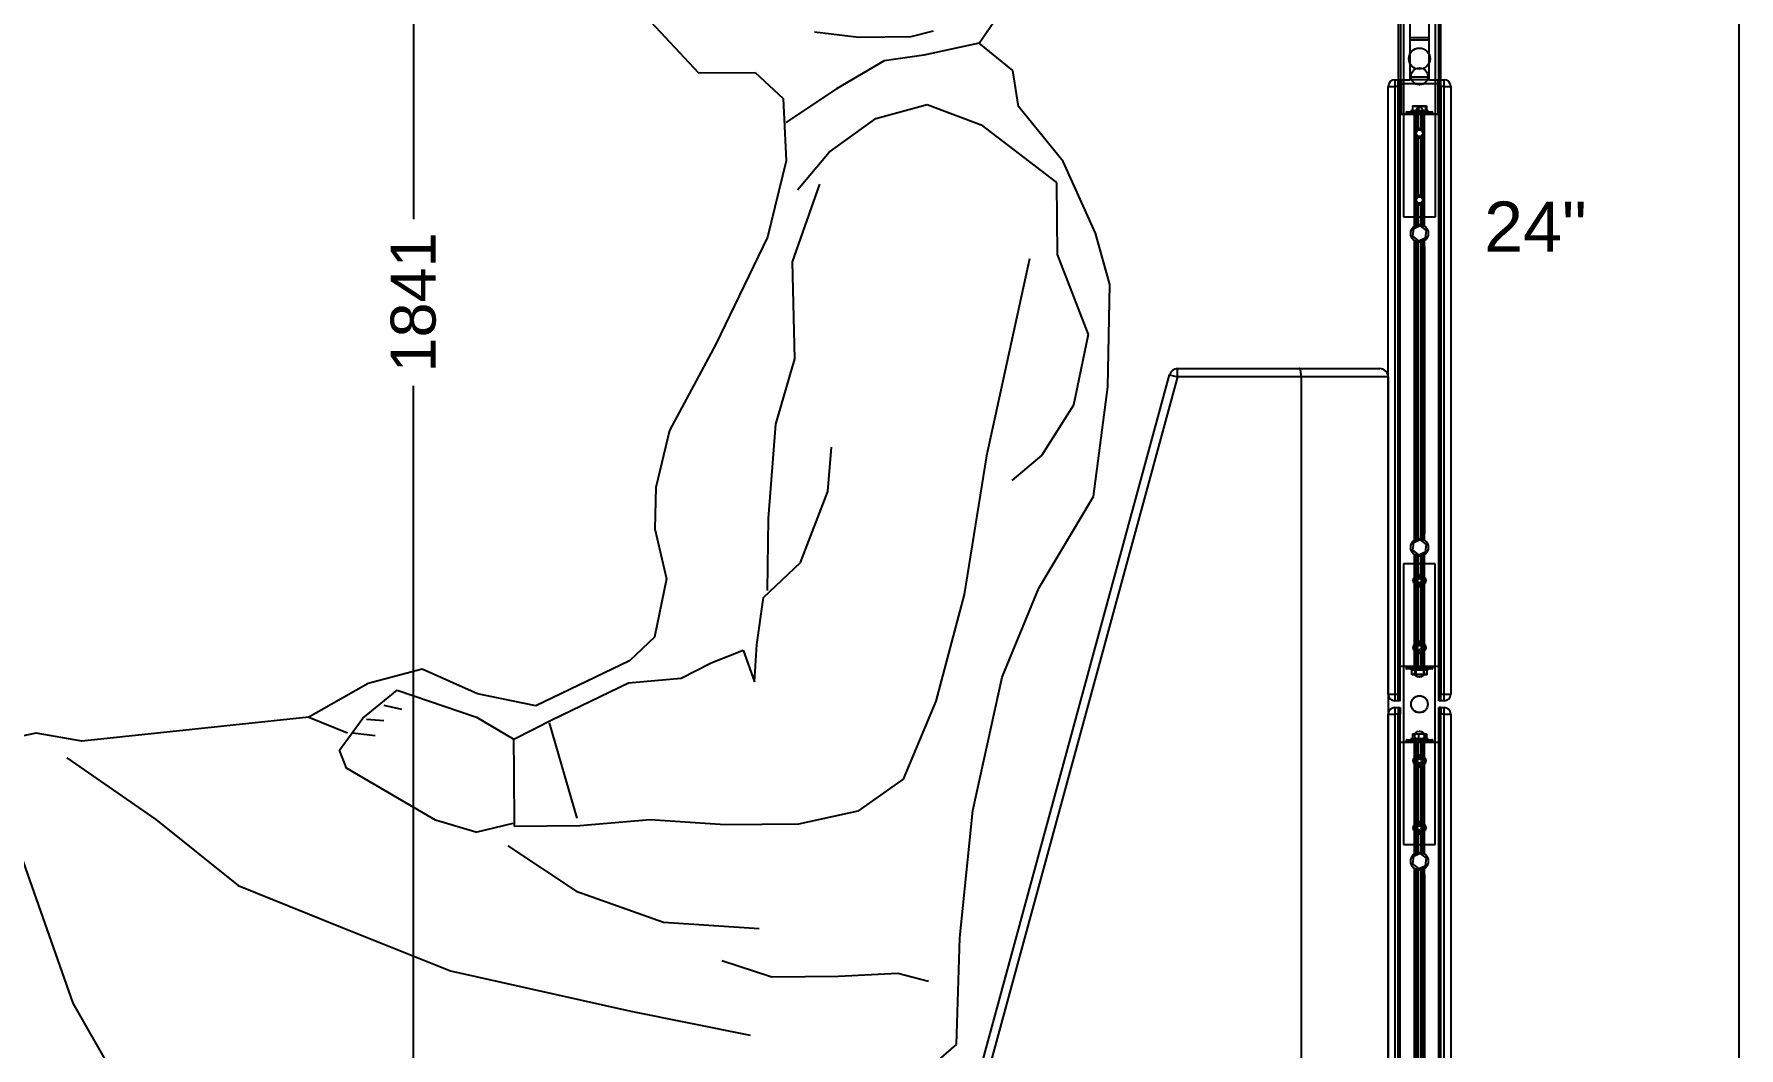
# Model space of a CAD drawing. Header units: inches. Extents: x 9936 to 27102, y -2774 to 11910.
# Drawn here: x 13377 to 14399, y 5992 to 6599 of the extents above; entities that cross this region are included whole.
import ezdxf

# ---------------------------------------------------------------- set-up
doc = ezdxf.new("R2010")
doc.units = ezdxf.units.IN
doc.header["$MEASUREMENT"] = 0
for name, color, linetype in [('Conector lateral', 150, 'Continuous'), ('COTA', 7, 'Continuous'), ('planta', 8, 'Continuous'), ('Puente', 244, 'Continuous'), ('RECTO', 20, 'Continuous'), ('SILLON', 84, 'Continuous'), ('TEXTO', 7, 'Continuous')]:
    doc.layers.add(name, color=color, linetype=linetype)
doc.styles.get("Standard").update_dxf_attribs({"font": 'arial.ttf'})
doc.dimstyles.get("Standard").update_dxf_attribs({"dimscale": 150, "dimtxt": 0.18, "dimasz": 0.18, "dimexe": 0.18, "dimexo": 0.0625, "dimgap": 0.09, "dimtad": 0, "dimdec": 0, "dimzin": 0, "dimdsep": 46, "dimtxsty": 'Standard', "dimcen": 0.09, "dimclrd": 1, "dimclre": 1, "dimclrt": 1, "dimadec": 0, "dimazin": 0, "dimtfac": 1, "dimtdec": 0, "dimtofl": 0, "dimtmove": 0, "dimatfit": 3, "dimfxl": 1, "dimtolj": 1, "dimtzin": 0, "dimarcsym": 0})

# ---------------------------------------------------------------- blocks, each defined once
blk = doc.blocks.new('A$C2C726D91')
at = {"layer": 'RECTO', "linetype": 'Continuous'}
for p, q in [((0, 668), (4, 668)), ((0, 4), (0, 668)), ((4, 672), (4, 668)), ((4, 672), (6, 672)), ((6, 668), (4, 668)), ((4, 668), (4, 4)), ((6, 672), (6, 670.8)), ((6, 672), (7.1, 672)), ((6, 672), (6, 668)), ((7.1, 670.8), (6, 670.8)), ((6, 670.8), (6, 668)), ((6, 668), (7.1, 668)), ((6, 4), (6, 668)), ((7.1, 672), (7.1, 670.8)), ((7.1, 670.8), (7.1, 668)), ((7.1, 4), (7.1, 668)), ((31.4, 672), (30.3, 672)), ((30.3, 670.8), (30.3, 672)), ((31.4, 670.8), (30.3, 670.8)), ((30.3, 668), (30.3, 670.8)), ((31.4, 668), (30.3, 668)), ((30.3, 4), (30.3, 668)), ((31.4, 672), (31.4, 670.8)), ((31.4, 668), (31.4, 672)), ((31.4, 672), (33.4, 672)), ((31.4, 670.8), (31.4, 668)), ((31.4, 4), (31.4, 668)), ((33.4, 668), (31.4, 668)), ((33.4, 668), (33.4, 672)), ((33.4, 4), (33.4, 668)), ((33.4, 668), (37.4, 668)), ((37.4, 668), (37.4, 4)), ((14.5, 656.3), (14.5, 653.3)), ((14.5, 656.3), (18.1, 656.3)), ((18.1, 656.3), (18.1, 653.3)), ((18.1, 656.3), (22.3, 656.3)), ((22.3, 656.3), (22.3, 653.3)), ((22.3, 656.3), (22.9, 656.3)), ((22.9, 656.3), (22.9, 653.3)), ((7.1, 651.2), (15.6, 651.2)), ((10.7, 652.2), (10.7, 651.2)), ((15.6, 652.2), (10.7, 652.2)), ((11.2, 652.7), (13.5, 652.7)), ((13.5, 653.3), (13.5, 652.3)), ((20.7, 653.3), (13.5, 653.3)), ((15.6, 652.3), (13.5, 652.3)), ((15.6, 652.3), (16.9, 652.3)), ((15.6, 652.3), (15.6, 584.2)), ((16.9, 642.1), (16.9, 652.3)), ((20.5, 652.3), (16.9, 652.3)), ((17.9, 651.2), (19.5, 651.2)), ((17.9, 642.6), (17.9, 651.2)), ((19.5, 642.6), (19.5, 651.2)), ((20.5, 652.3), (21.8, 652.3)), ((20.5, 652.3), (20.5, 642.1)), ((24, 653.3), (20.7, 653.3)), ((21.8, 584.2), (21.8, 652.3)), ((24, 652.3), (21.8, 652.3)), ((25.4, 652.2), (21.8, 652.2)), ((21.8, 651.2), (30.3, 651.2)), ((24, 652.3), (24, 653.3)), ((24, 652.7), (25, 652.7)), ((25, 652.7), (26.2, 652.7)), ((26.7, 652.2), (25.4, 652.2)), ((26.7, 651.2), (26.7, 652.2)), ((16.9, 602.1), (16.9, 637.9)), ((17.9, 602.6), (17.9, 637.4)), ((19.5, 602.6), (19.5, 637.4)), ((20.5, 637.9), (20.5, 602.1)), ((16.9, 584.9), (16.9, 597.9)), ((17.9, 585.2), (17.9, 597.4)), ((19.5, 585.2), (19.5, 597.4)), ((20.5, 597.9), (20.5, 584.9)), ((15.1, 582.8), (14.5, 578.3)), ((19.3, 584.5), (15.1, 582.8)), ((22.9, 581.7), (19.3, 584.5)), ((14.5, 578.3), (18.1, 575.5)), ((15.6, 575.8), (15.6, 572)), ((15.6, 572), (15.6, 100)), ((16.4, 572), (15.6, 572)), ((16.4, 100), (16.4, 572)), ((17.5, 572), (16.4, 572)), ((16.9, 572), (16.9, 575.1)), ((17.5, 100), (17.5, 572)), ((17.9, 184.6), (17.9, 574.8)), ((18.1, 575.5), (22.3, 577.2)), ((19.5, 184.6), (19.5, 574.8)), ((20, 572), (20, 100)), ((21, 572), (20, 572)), ((20.5, 575.1), (20.5, 572)), ((21, 100), (21, 572)), ((21.9, 572), (21, 572)), ((21.8, 572), (21.8, 575.8)), ((21.9, 100), (21.9, 572)), ((22.3, 577.2), (22.9, 581.7)), ((19.5, 184.6), (20, 184.5)), ((17.9, 179.4), (17.5, 179.5)), ((17.9, 97.2), (17.9, 179.4)), ((19.5, 97.2), (19.5, 179.4)), ((15.1, 94.8), (14.5, 90.3)), ((19.3, 96.5), (15.1, 94.8)), ((15.6, 100), (15.6, 96.2)), ((15.6, 100), (16.4, 100)), ((16.4, 100), (17.5, 100)), ((16.9, 96.9), (16.9, 100)), ((22.9, 93.7), (19.3, 96.5)), ((20, 100), (21, 100)), ((20.5, 100), (20.5, 96.9)), ((21, 100), (21.9, 100)), ((21.8, 96.2), (21.8, 100)), ((22.3, 89.2), (22.9, 93.7)), ((14.5, 90.3), (18.1, 87.5)), ((15.6, 87.8), (15.6, 19.7)), ((16.9, 74.1), (16.9, 87.1)), ((17.9, 74.6), (17.9, 86.8)), ((18.1, 87.5), (22.3, 89.2)), ((19.5, 74.6), (19.5, 86.8)), ((20.5, 87.1), (20.5, 74.1)), ((21.8, 19.7), (21.8, 87.8)), ((16.9, 19.7), (16.9, 69.9)), ((17.9, 20.8), (17.9, 69.4)), ((19.5, 20.8), (19.5, 69.4)), ((20.5, 69.9), (20.5, 19.7)), ((15.6, 20.8), (7.1, 20.8)), ((10.7, 20.8), (10.7, 19.8)), ((19.5, 20.8), (17.9, 20.8)), ((30.3, 20.8), (21.8, 20.8)), ((26.7, 19.8), (26.7, 20.8)), ((10.7, 19.8), (15.6, 19.8)), ((13.5, 19.3), (11.2, 19.3)), ((13.5, 19.7), (13.5, 18.7)), ((13.5, 19.7), (15.6, 19.7)), ((13.5, 18.7), (24, 18.7)), ((14.1, 15.7), (14.1, 18.7)), ((16.7, 15.7), (14.1, 15.7)), ((16.9, 19.7), (15.6, 19.7)), ((16.7, 15.7), (16.7, 18.7)), ((21.3, 15.7), (16.7, 15.7)), ((16.9, 19.7), (20.5, 19.7)), ((21.8, 19.7), (20.5, 19.7)), ((21.3, 15.7), (21.3, 18.7)), ((23.3, 15.7), (21.3, 15.7)), ((21.8, 19.8), (26.7, 19.8)), ((21.8, 19.7), (24, 19.7)), ((23.3, 15.7), (23.3, 18.7)), ((24, 18.7), (24, 19.7)), ((26.2, 19.3), (24, 19.3)), ((0, 4), (4, 4)), ((4, 4), (6, 4)), ((4, 4), (4, 0)), ((6, 0), (4, 0)), ((6, 4), (6, 1.2)), ((7.1, 4), (6, 4)), ((6, 4), (6, 0)), ((6, 1.2), (7.1, 1.2)), ((6, 1.2), (6, 0)), ((7.1, 0), (6, 0)), ((7.1, 4), (7.1, 1.2)), ((7.1, 1.2), (7.1, 0)), ((31.4, 4), (30.3, 4)), ((30.3, 1.2), (30.3, 4)), ((30.3, 1.2), (31.4, 1.2)), ((30.3, 0), (30.3, 1.2)), ((31.4, 0), (30.3, 0)), ((31.4, 4), (31.4, 1.2)), ((31.4, 4), (33.4, 4)), ((31.4, 0), (31.4, 4)), ((31.4, 1.2), (31.4, 0)), ((33.4, 0), (31.4, 0)), ((33.4, 4), (37.4, 4)), ((33.4, 0), (33.4, 4))]:
    blk.add_line(p, q, dxfattribs=at)
for centre, radius in [((18.7, 640), 1.98), ((18.7, 600), 1.98), ((18.7, 580), 5.25), ((18.7, 92), 5.25), ((18.7, 72), 1.98)]:
    blk.add_circle(centre, radius, dxfattribs=at)
for centre, radius, start, end in [((4, 668), 4, 90, 180), ((33.4, 668), 4, 0, 90), ((11.2, 652.2), 0.5, 90, 180), ((18.7, 652.9), 1.9, 198.4085, 243.4746), ((18.7, 652.9), 1.9, 296.5254, 341.5915), ((26.2, 652.2), 0.5, 0, 90), ((18.7, 640), 2.78, 130.4601, 229.5399), ((18.7, 640), 2.78, 72.2158, 107.7842), ((18.7, 640), 2.78, 252.2158, 287.7842), ((18.7, 640), 2.78, 310.4601, 49.5399), ((18.7, 600), 2.78, 72.2158, 107.7842), ((18.7, 600), 2.78, 130.4601, 229.5399), ((18.7, 600), 2.78, 252.2158, 287.7842), ((18.7, 600), 2.78, 310.4601, 49.5399), ((18.7, 182), 2.78, 72.2158, 107.7842), ((18.7, 182), 2.78, 252.2158, 287.7842), ((18.7, 72), 2.78, 130.4601, 229.5399), ((18.7, 72), 2.78, 72.2158, 107.7842), ((18.7, 72), 2.78, 310.4601, 49.5399), ((18.7, 72), 2.78, 252.2158, 287.7842), ((18.7, 19.1), 1.9, 116.5254, 161.5915), ((18.7, 19.1), 1.9, 18.4085, 63.4746), ((11.2, 19.8), 0.5, 180, 270), ((26.2, 19.8), 0.5, 270, 0), ((4, 4), 4, 180, 270), ((33.4, 4), 4, 270, 0)]:
    blk.add_arc(centre, radius, start, end, dxfattribs=at)
for points, knots in [([(16.9, 642.1), (17, 642.2), (17.2, 642.3), (17.5, 642.5), (17.8, 642.6), (17.9, 642.6)], [0, 0, 0, 0, 0.439174, 0.876749, 1, 1, 1, 1]), ([(17.9, 637.4), (17.7, 637.4), (17.3, 637.6), (17, 637.8), (16.9, 637.9), (16.9, 637.9)], [0, 0, 0, 0, 0.444484, 0.887819, 1, 1, 1, 1]), ([(19.5, 642.6), (19.7, 642.6), (20.1, 642.4), (20.4, 642.2), (20.5, 642.1), (20.5, 642.1)], [0, 0, 0, 0, 0.444477, 0.887819, 1, 1, 1, 1]), ([(20.5, 637.9), (20.4, 637.8), (20.2, 637.7), (19.9, 637.5), (19.6, 637.4), (19.5, 637.4)], [0, 0, 0, 0, 0.439174, 0.876749, 1, 1, 1, 1]), ([(16.9, 602.1), (17, 602.2), (17.2, 602.3), (17.5, 602.5), (17.8, 602.6), (17.9, 602.6)], [0, 0, 0, 0, 0.439174, 0.876749, 1, 1, 1, 1]), ([(19.5, 602.6), (19.7, 602.6), (20.1, 602.4), (20.4, 602.2), (20.5, 602.1), (20.5, 602.1)], [0, 0, 0, 0, 0.444477, 0.887819, 1, 1, 1, 1]), ([(17.9, 597.4), (17.7, 597.4), (17.3, 597.6), (17, 597.8), (16.9, 597.9), (16.9, 597.9)], [0, 0, 0, 0, 0.444477, 0.887819, 1, 1, 1, 1]), ([(20.5, 597.9), (20.4, 597.8), (20.2, 597.7), (19.9, 597.5), (19.6, 597.4), (19.5, 597.4)], [0, 0, 0, 0, 0.439174, 0.876749, 1, 1, 1, 1]), ([(17.5, 184.5), (17.5, 184.5), (17.6, 184.6), (17.8, 184.6), (17.9, 184.6)], [0, 0, 0, 0, 0.638363, 1, 1, 1, 1]), ([(20, 179.5), (19.9, 179.5), (19.8, 179.4), (19.6, 179.4), (19.5, 179.4)], [0, 0, 0, 0, 0.638363, 1, 1, 1, 1]), ([(16.9, 74.1), (17, 74.2), (17.2, 74.3), (17.5, 74.5), (17.8, 74.6), (17.9, 74.6)], [0, 0, 0, 0, 0.439174, 0.876749, 1, 1, 1, 1]), ([(19.5, 74.6), (19.7, 74.6), (20.1, 74.4), (20.4, 74.2), (20.5, 74.1), (20.5, 74.1)], [0, 0, 0, 0, 0.444477, 0.887819, 1, 1, 1, 1]), ([(17.9, 69.4), (17.7, 69.4), (17.3, 69.6), (17, 69.8), (16.9, 69.9), (16.9, 69.9)], [0, 0, 0, 0, 0.444477, 0.887819, 1, 1, 1, 1]), ([(20.5, 69.9), (20.4, 69.8), (20.2, 69.7), (19.9, 69.5), (19.6, 69.4), (19.5, 69.4)], [0, 0, 0, 0, 0.439174, 0.876749, 1, 1, 1, 1])]:
    blk.add_open_spline(points, degree=3, knots=knots, dxfattribs=at)
blk = doc.blocks.new('A$C3EBA59D7')
at = {"layer": 'RECTO', "linetype": 'Continuous'}
for p, q in [((0, 368), (4, 368)), ((0, 4), (0, 368)), ((4, 372), (4, 368)), ((4, 372), (6, 372)), ((6, 368), (4, 368)), ((4, 368), (4, 4)), ((6, 0), (6, 372)), ((7.1, 372), (6, 372)), ((6, 4), (6, 368)), ((7.1, 0), (7.1, 372)), ((31.4, 372), (30.3, 372)), ((30.3, 0), (30.3, 372)), ((31.4, 372), (33.4, 372)), ((31.4, 0), (31.4, 372)), ((31.4, 368), (31.4, 4)), ((33.4, 368), (31.4, 368)), ((33.4, 368), (33.4, 372)), ((33.4, 4), (33.4, 368)), ((33.4, 368), (37.4, 368)), ((37.4, 368), (37.4, 4)), ((15.6, 351.2), (7.1, 351.2)), ((10.7, 352.2), (10.7, 351.2)), ((15.6, 352.2), (10.7, 352.2)), ((11.2, 352.7), (13.5, 352.7)), ((13.5, 353.3), (13.5, 352.3)), ((20.7, 353.3), (13.5, 353.3)), ((15.6, 352.3), (13.5, 352.3)), ((14.5, 356.3), (14.5, 353.3)), ((14.5, 356.3), (18.1, 356.3)), ((15.6, 352.3), (15.6, 284.2)), ((16.9, 352.3), (15.6, 352.3)), ((20.5, 352.3), (16.9, 352.3)), ((16.9, 342.1), (16.9, 352.3)), ((17.9, 342.6), (17.9, 351.2)), ((19.5, 351.2), (17.9, 351.2)), ((18.1, 356.3), (18.1, 353.3)), ((18.1, 356.3), (22.3, 356.3)), ((19.5, 342.6), (19.5, 351.2)), ((20.5, 352.3), (20.5, 342.1)), ((21.8, 352.3), (20.5, 352.3)), ((24, 353.3), (20.7, 353.3)), ((24, 352.3), (21.8, 352.3)), ((21.8, 284.2), (21.8, 352.3)), ((25.4, 352.2), (21.8, 352.2)), ((30.3, 351.2), (21.8, 351.2)), ((22.3, 356.3), (22.3, 353.3)), ((22.3, 356.3), (22.9, 356.3)), ((22.9, 356.3), (22.9, 353.3)), ((24, 352.3), (24, 353.3)), ((24, 352.7), (25, 352.7)), ((25, 352.7), (26.2, 352.7)), ((26.7, 352.2), (25.4, 352.2)), ((26.7, 351.2), (26.7, 352.2)), ((16.9, 302.1), (16.9, 337.9)), ((17.9, 302.6), (17.9, 337.4)), ((19.5, 302.6), (19.5, 337.4)), ((20.5, 337.9), (20.5, 302.1)), ((16.9, 284.9), (16.9, 297.9)), ((17.9, 285.2), (17.9, 297.4)), ((19.5, 285.2), (19.5, 297.4)), ((20.5, 297.9), (20.5, 284.9)), ((15.1, 282.8), (14.5, 278.3)), ((14.5, 278.3), (18.1, 275.5)), ((19.3, 284.5), (15.1, 282.8)), ((15.6, 275.8), (15.6, 272)), ((18.1, 275.5), (22.3, 277.2)), ((22.9, 281.7), (19.3, 284.5)), ((21.8, 272), (21.8, 275.8)), ((22.3, 277.2), (22.9, 281.7)), ((15.6, 272), (15.6, 100)), ((16.4, 272), (15.6, 272)), ((16.4, 100), (16.4, 272)), ((17.5, 272), (16.4, 272)), ((16.9, 272), (16.9, 275.1)), ((17.5, 100), (17.5, 272)), ((17.9, 97.2), (17.9, 274.8)), ((19.5, 97.2), (19.5, 274.8)), ((20, 272), (20, 100)), ((21, 272), (20, 272)), ((20.5, 275.1), (20.5, 272)), ((21, 100), (21, 272)), ((21.9, 272), (21, 272)), ((21.9, 100), (21.9, 272)), ((15.1, 94.8), (14.5, 90.3)), ((19.3, 96.5), (15.1, 94.8)), ((15.6, 100), (15.6, 96.2)), ((15.6, 100), (16.4, 100)), ((16.4, 100), (17.5, 100)), ((16.9, 96.9), (16.9, 100)), ((22.9, 93.7), (19.3, 96.5)), ((20, 100), (21, 100)), ((20.5, 100), (20.5, 96.9)), ((21, 100), (21.9, 100)), ((21.8, 96.2), (21.8, 100)), ((22.3, 89.2), (22.9, 93.7)), ((14.5, 90.3), (18.1, 87.5)), ((15.6, 87.8), (15.6, 19.7)), ((16.9, 74.1), (16.9, 87.1)), ((17.9, 74.6), (17.9, 86.8)), ((18.1, 87.5), (22.3, 89.2)), ((19.5, 74.6), (19.5, 86.8)), ((20.5, 87.1), (20.5, 74.1)), ((21.8, 19.7), (21.8, 87.8)), ((16.9, 34.1), (16.9, 69.9)), ((17.9, 34.6), (17.9, 69.4)), ((19.5, 34.6), (19.5, 69.4)), ((20.5, 69.9), (20.5, 34.1)), ((7.1, 20.8), (15.6, 20.8)), ((10.7, 20.8), (10.7, 19.8)), ((16.9, 19.7), (16.9, 29.9)), ((17.9, 20.8), (17.9, 29.4)), ((17.9, 20.8), (19.5, 20.8)), ((19.5, 20.8), (19.5, 29.4)), ((20.5, 29.9), (20.5, 19.7)), ((21.8, 20.8), (30.3, 20.8)), ((26.7, 19.8), (26.7, 20.8)), ((10.7, 19.8), (15.6, 19.8)), ((13.5, 19.3), (11.2, 19.3)), ((13.5, 19.7), (13.5, 18.7)), ((13.5, 19.7), (15.6, 19.7)), ((13.5, 18.7), (24, 18.7)), ((14.1, 15.7), (14.1, 18.7)), ((16.7, 15.7), (14.1, 15.7)), ((15.6, 19.7), (16.9, 19.7)), ((16.7, 15.7), (16.7, 18.7)), ((21.3, 15.7), (16.7, 15.7)), ((16.9, 19.7), (20.5, 19.7)), ((20.5, 19.7), (21.8, 19.7)), ((21.3, 15.7), (21.3, 18.7)), ((23.3, 15.7), (21.3, 15.7)), ((21.8, 19.8), (26.7, 19.8)), ((21.8, 19.7), (24, 19.7)), ((23.3, 15.7), (23.3, 18.7)), ((24, 18.7), (24, 19.7)), ((26.2, 19.3), (24, 19.3)), ((0, 4), (4, 4)), ((4, 4), (6, 4)), ((4, 4), (4, 0)), ((31.4, 4), (33.4, 4)), ((33.4, 0), (33.4, 4)), ((33.4, 4), (37.4, 4)), ((6, 0), (4, 0)), ((7.1, 0), (6, 0)), ((31.4, 0), (30.3, 0)), ((33.4, 0), (31.4, 0))]:
    blk.add_line(p, q, dxfattribs=at)
for centre, radius in [((18.7, 340), 1.98), ((18.7, 300), 1.98), ((18.7, 280), 5.25), ((18.7, 92), 5.25), ((18.7, 72), 1.98), ((18.7, 32), 1.98)]:
    blk.add_circle(centre, radius, dxfattribs=at)
for centre, radius, start, end in [((4, 368), 4, 90, 180), ((33.4, 368), 4, 0, 90), ((11.2, 352.2), 0.5, 90, 180), ((18.7, 352.9), 1.9, 198.4085, 243.4746), ((18.7, 352.9), 1.9, 296.5254, 341.5915), ((26.2, 352.2), 0.5, 0, 90), ((18.7, 340), 2.78, 130.4601, 229.5399), ((18.7, 340), 2.78, 72.2158, 107.7842), ((18.7, 340), 2.78, 252.2158, 287.7842), ((18.7, 340), 2.78, 310.4601, 49.5399), ((18.7, 300), 2.78, 130.4601, 229.5399), ((18.7, 300), 2.78, 72.2158, 107.7842), ((18.7, 300), 2.78, 252.2158, 287.7842), ((18.7, 300), 2.78, 310.4601, 49.5399), ((18.7, 72), 2.78, 130.4601, 229.5399), ((18.7, 72), 2.78, 72.2158, 107.7842), ((18.7, 72), 2.78, 310.4601, 49.5399), ((18.7, 72), 2.78, 252.2158, 287.7842), ((18.7, 32), 2.78, 130.4601, 229.5399), ((18.7, 32), 2.78, 72.2158, 107.7842), ((18.7, 32), 2.78, 310.4601, 49.5399), ((18.7, 19.1), 1.9, 116.5254, 161.5915), ((18.7, 32), 2.78, 252.2158, 287.7842), ((18.7, 19.1), 1.9, 18.4085, 63.4746), ((11.2, 19.8), 0.5, 180, 270), ((26.2, 19.8), 0.5, 270, 0), ((4, 4), 4, 180, 270), ((33.4, 4), 4, 270, 0)]:
    blk.add_arc(centre, radius, start, end, dxfattribs=at)
for points, knots in [([(16.9, 342.1), (17, 342.2), (17.2, 342.3), (17.5, 342.5), (17.8, 342.6), (17.9, 342.6)], [0, 0, 0, 0, 0.439174, 0.876749, 1, 1, 1, 1]), ([(17.9, 337.4), (17.7, 337.4), (17.3, 337.6), (17, 337.8), (16.9, 337.9), (16.9, 337.9)], [0, 0, 0, 0, 0.444481, 0.887819, 1, 1, 1, 1]), ([(19.5, 342.6), (19.7, 342.6), (20.1, 342.4), (20.4, 342.2), (20.5, 342.1), (20.5, 342.1)], [0, 0, 0, 0, 0.444481, 0.887819, 1, 1, 1, 1]), ([(20.5, 337.9), (20.4, 337.8), (20.2, 337.7), (19.9, 337.5), (19.6, 337.4), (19.5, 337.4)], [0, 0, 0, 0, 0.439174, 0.876749, 1, 1, 1, 1]), ([(16.9, 302.1), (17, 302.2), (17.2, 302.3), (17.5, 302.5), (17.8, 302.6), (17.9, 302.6)], [0, 0, 0, 0, 0.439175, 0.876751, 1, 1, 1, 1]), ([(17.9, 297.4), (17.7, 297.4), (17.3, 297.6), (17, 297.8), (16.9, 297.9), (16.9, 297.9)], [0, 0, 0, 0, 0.444478, 0.887817, 1, 1, 1, 1]), ([(19.5, 302.6), (19.7, 302.6), (20.1, 302.4), (20.4, 302.2), (20.5, 302.1), (20.5, 302.1)], [0, 0, 0, 0, 0.444478, 0.887817, 1, 1, 1, 1]), ([(20.5, 297.9), (20.4, 297.8), (20.2, 297.7), (19.9, 297.5), (19.6, 297.4), (19.5, 297.4)], [0, 0, 0, 0, 0.439175, 0.876751, 1, 1, 1, 1]), ([(16.9, 74.1), (17, 74.2), (17.2, 74.3), (17.5, 74.5), (17.8, 74.6), (17.9, 74.6)], [0, 0, 0, 0, 0.439175, 0.876751, 1, 1, 1, 1]), ([(19.5, 74.6), (19.7, 74.6), (20.1, 74.4), (20.4, 74.2), (20.5, 74.1), (20.5, 74.1)], [0, 0, 0, 0, 0.444478, 0.887817, 1, 1, 1, 1]), ([(17.9, 69.4), (17.7, 69.4), (17.3, 69.6), (17, 69.8), (16.9, 69.9), (16.9, 69.9)], [0, 0, 0, 0, 0.444478, 0.887817, 1, 1, 1, 1]), ([(20.5, 69.9), (20.4, 69.8), (20.2, 69.7), (19.9, 69.5), (19.6, 69.4), (19.5, 69.4)], [0, 0, 0, 0, 0.439175, 0.876751, 1, 1, 1, 1]), ([(16.9, 34.1), (17, 34.2), (17.2, 34.3), (17.5, 34.5), (17.8, 34.6), (17.9, 34.6)], [0, 0, 0, 0, 0.439174, 0.876749, 1, 1, 1, 1]), ([(19.5, 34.6), (19.7, 34.6), (20.1, 34.4), (20.4, 34.2), (20.5, 34.1), (20.5, 34.1)], [0, 0, 0, 0, 0.444481, 0.887819, 1, 1, 1, 1]), ([(17.9, 29.4), (17.7, 29.4), (17.3, 29.6), (17, 29.8), (16.9, 29.9), (16.9, 29.9)], [0, 0, 0, 0, 0.444481, 0.887819, 1, 1, 1, 1]), ([(20.5, 29.9), (20.4, 29.8), (20.2, 29.7), (19.9, 29.5), (19.6, 29.4), (19.5, 29.4)], [0, 0, 0, 0, 0.439174, 0.876749, 1, 1, 1, 1])]:
    blk.add_open_spline(points, degree=3, knots=knots, dxfattribs=at)
blk = doc.blocks.new('A$C10B60D47')
at = {"layer": 'Conector lateral', "linetype": 'Continuous'}
for p, q in [((19, 168), (0, 168)), ((0, 168), (0, 0)), ((19, 0), (19, 168)), ((7.2, 157.7), (8.7, 158.3)), ((7.2, 157.7), (7.7, 156.6)), ((7.7, 156.6), (9.2, 157.2)), ((8.1, 159.9), (9.2, 160.3)), ((8.1, 159.9), (8.7, 158.3)), ((9.2, 160.3), (9.9, 158.8)), ((9.2, 157.2), (9.8, 155.7)), ((9.8, 155.7), (10.9, 156.1)), ((9.9, 158.8), (11.4, 159.4)), ((10.3, 157.7), (11.8, 158.3)), ((10.3, 157.7), (10.9, 156.1)), ((11.4, 159.4), (11.8, 158.3)), ((7.2, 117.7), (8.7, 118.3)), ((7.2, 117.7), (7.7, 116.6)), ((7.7, 116.6), (9.2, 117.2)), ((8.1, 119.9), (9.2, 120.3)), ((8.1, 119.9), (8.7, 118.3)), ((9.2, 120.3), (9.9, 118.8)), ((9.2, 117.2), (9.8, 115.7)), ((9.8, 115.7), (10.9, 116.1)), ((9.9, 118.8), (11.4, 119.4)), ((10.3, 117.7), (11.8, 118.3)), ((10.3, 117.7), (10.9, 116.1)), ((11.4, 119.4), (11.8, 118.3)), ((8.1, 51.9), (9.2, 52.3)), ((8.1, 51.9), (8.7, 50.3)), ((9.2, 52.3), (9.9, 50.8)), ((9.9, 50.8), (11.4, 51.4)), ((11.4, 51.4), (11.8, 50.3)), ((7.2, 49.7), (8.7, 50.3)), ((7.2, 49.7), (7.7, 48.6)), ((7.7, 48.6), (9.2, 49.2)), ((9.2, 49.2), (9.8, 47.7)), ((9.8, 47.7), (10.9, 48.1)), ((10.3, 49.7), (11.8, 50.3)), ((10.3, 49.7), (10.9, 48.1)), ((7.2, 9.7), (8.7, 10.3)), ((8.1, 11.9), (9.2, 12.3)), ((8.1, 11.9), (8.7, 10.3)), ((9.2, 12.3), (9.9, 10.8)), ((9.9, 10.8), (11.4, 11.4)), ((10.3, 9.7), (11.8, 10.3)), ((11.4, 11.4), (11.8, 10.3)), ((7.2, 9.7), (7.7, 8.6)), ((7.7, 8.6), (9.2, 9.2)), ((9.2, 9.2), (9.8, 7.7)), ((9.8, 7.7), (10.9, 8.1)), ((10.3, 9.7), (10.9, 8.1)), ((0, 0), (19, 0))]:
    blk.add_line(p, q, dxfattribs=at)
for centre, radius in [((9.5, 158), 3.75), ((9.5, 118), 3.75), ((9.5, 103), 2.78), ((9.5, 65), 2.78), ((9.5, 50), 3.75), ((9.5, 10), 3.75)]:
    blk.add_circle(centre, radius, dxfattribs=at)
blk = doc.blocks.new('BIOMBO 42')
at = {"layer": 'RECTO', "color": 252, "true_color": 0x939598}
for centre in [(12756.5, -15386.7), (12756.5, -15762.7)]:
    blk.add_circle(centre, 5, dxfattribs=at)
at = {"layer": 'RECTO'}
for name, p in [('A$C3EBA59D7', (12737.8, -15760.7)), ('A$C10B60D47', (12747, -15846.7)), ('A$C2C726D91', (12737.8, -16436.7))]:
    blk.add_blockref(name, p, dxfattribs=at)
blk = doc.blocks.new('PUENTE 135° H24 F30')
at = {"layer": 'Puente', "linetype": 'Continuous'}
for p, q in [((9240, -9088.1), (9240, -9282.1)), ((9241.3, -9088.1), (9241.3, -9282.1)), ((9247, -9088.1), (9247, -9282.1)), ((9258.4, -9088.1), (9258.4, -9282.1)), ((9264.2, -9088.1), (9264.2, -9282.1)), ((9265.4, -9088.1), (9265.4, -9282.1)), ((9243.2, -9209.1), (9243.2, -9364.1)), ((9262.3, -9364.1), (9262.3, -9209.1)), ((9247, -9256.7), (9258.4, -9256.7)), ((9247, -9258.2), (9258.4, -9258.2)), ((9240, -9282.1), (9241.3, -9282.1)), ((9240, -9654.1), (9240, -9282.1)), ((9241.1, -9282.1), (9240, -9282.1)), ((9241.1, -9654.1), (9241.1, -9282.1)), ((9241.3, -9282.1), (9247, -9282.1)), ((9241.7, -9282.1), (9241.7, -9284.6)), ((9258.4, -9280.5), (9247, -9280.5)), ((9258.4, -9282.1), (9247, -9282.1)), ((9258.4, -9282.1), (9264.2, -9282.1)), ((9263.7, -9282.1), (9263.7, -9284.6)), ((9264.2, -9282.1), (9265.4, -9282.1)), ((9265.4, -9282.1), (9264.3, -9282.1)), ((9264.3, -9654.1), (9264.3, -9282.1)), ((9265.4, -9654.1), (9265.4, -9282.1)), ((9240, -9650.1), (9240, -9286.1)), ((9263.7, -9284.6), (9241.7, -9284.6)), ((9241.7, -9284.6), (9241.7, -9302.6)), ((9263.7, -9284.6), (9263.7, -9302.6)), ((9265.4, -9286.1), (9265.4, -9650.1)), ((9249.6, -9302.9), (9241.1, -9302.9)), ((9248.8, -9302.6), (9241.7, -9302.6)), ((9244.7, -9301.9), (9244.7, -9302.9)), ((9249.6, -9301.9), (9244.7, -9301.9)), ((9245.2, -9301.4), (9247.5, -9301.4)), ((9247.5, -9300.8), (9247.5, -9301.8)), ((9254.7, -9300.8), (9247.5, -9300.8)), ((9249.6, -9301.8), (9247.5, -9301.8)), ((9248.5, -9297.8), (9248.5, -9300.8)), ((9248.5, -9297.8), (9252.1, -9297.8)), ((9248.8, -9302.6), (9248.8, -9297.6)), ((9248.8, -9297.6), (9256.7, -9297.6)), ((9249.6, -9301.8), (9249.6, -9369.8)), ((9250.9, -9301.8), (9249.6, -9301.8)), ((9254.5, -9301.8), (9250.9, -9301.8)), ((9250.9, -9311.9), (9250.9, -9301.8)), ((9251.9, -9311.4), (9251.9, -9302.9)), ((9253.6, -9302.9), (9251.9, -9302.9)), ((9252.1, -9297.8), (9252.1, -9300.8)), ((9252.1, -9297.8), (9256.4, -9297.8)), ((9253.6, -9311.4), (9253.6, -9302.9)), ((9254.5, -9301.8), (9254.5, -9311.9)), ((9255.8, -9301.8), (9254.5, -9301.8)), ((9258, -9300.8), (9254.7, -9300.8)), ((9258, -9301.8), (9255.8, -9301.8)), ((9255.8, -9369.8), (9255.8, -9301.8)), ((9259.4, -9301.9), (9255.8, -9301.9)), ((9264.3, -9302.9), (9255.8, -9302.9)), ((9256.4, -9297.8), (9256.4, -9300.8)), ((9256.4, -9297.8), (9257, -9297.8)), ((9256.7, -9297.6), (9256.7, -9302.6)), ((9263.7, -9302.6), (9256.7, -9302.6)), ((9257, -9297.8), (9257, -9300.8)), ((9258, -9301.8), (9258, -9300.8)), ((9258, -9301.4), (9259, -9301.4)), ((9259, -9301.4), (9260.2, -9301.4)), ((9260.7, -9301.9), (9259.4, -9301.9)), ((9260.7, -9302.9), (9260.7, -9301.9)), ((9250.9, -9351.9), (9250.9, -9316.2)), ((9251.9, -9351.4), (9251.9, -9316.7)), ((9253.6, -9351.4), (9253.6, -9316.7)), ((9254.5, -9316.2), (9254.5, -9351.9)), ((9243.2, -9364.1), (9262.3, -9364.1)), ((9250.9, -9369.1), (9250.9, -9356.2)), ((9251.9, -9368.9), (9251.9, -9356.7)), ((9253.6, -9368.9), (9253.6, -9356.7)), ((9254.5, -9356.2), (9254.5, -9369.1)), ((9249.1, -9371.3), (9248.5, -9375.8)), ((9253.3, -9369.5), (9249.1, -9371.3)), ((9257, -9372.3), (9253.3, -9369.5)), ((9256.4, -9376.9), (9257, -9372.3)), ((9248.5, -9375.8), (9252.1, -9378.6)), ((9249.6, -9378.3), (9249.6, -9382.1)), ((9249.6, -9382.1), (9249.6, -9554.1)), ((9250.4, -9382.1), (9249.6, -9382.1)), ((9250.4, -9554.1), (9250.4, -9382.1)), ((9251.5, -9382.1), (9250.4, -9382.1)), ((9250.9, -9382.1), (9250.9, -9379)), ((9251.5, -9554.1), (9251.5, -9382.1)), ((9251.9, -9556.9), (9251.9, -9379.2)), ((9252.1, -9378.6), (9256.4, -9376.9)), ((9253.6, -9556.9), (9253.6, -9379.2)), ((9254, -9382.1), (9254, -9554.1)), ((9255.1, -9382.1), (9254, -9382.1)), ((9254.5, -9379), (9254.5, -9382.1)), ((9255.1, -9554.1), (9255.1, -9382.1)), ((9255.9, -9382.1), (9255.1, -9382.1)), ((9255.8, -9382.1), (9255.8, -9378.3)), ((9255.9, -9554.1), (9255.9, -9382.1)), ((9249.1, -9559.3), (9248.5, -9563.8)), ((9253.3, -9557.5), (9249.1, -9559.3)), ((9249.6, -9554.1), (9249.6, -9557.8)), ((9249.6, -9554.1), (9250.4, -9554.1)), ((9250.4, -9554.1), (9251.5, -9554.1)), ((9250.9, -9557.1), (9250.9, -9554.1)), ((9257, -9560.3), (9253.3, -9557.5)), ((9254, -9554.1), (9255.1, -9554.1)), ((9254.5, -9554.1), (9254.5, -9557.1)), ((9255.1, -9554.1), (9255.9, -9554.1)), ((9255.8, -9557.8), (9255.8, -9554.1)), ((9248.5, -9563.8), (9252.1, -9566.6)), ((9249.6, -9566.3), (9249.6, -9634.4)), ((9250.9, -9579.9), (9250.9, -9567)), ((9251.9, -9579.4), (9251.9, -9567.2)), ((9252.1, -9566.6), (9256.4, -9564.9)), ((9253.6, -9579.4), (9253.6, -9567.2)), ((9254.5, -9567), (9254.5, -9579.9)), ((9255.8, -9634.4), (9255.8, -9566.3)), ((9256.4, -9564.9), (9257, -9560.3)), ((9250.9, -9619.9), (9250.9, -9584.2)), ((9251.9, -9619.4), (9251.9, -9584.7)), ((9253.6, -9619.4), (9253.6, -9584.7)), ((9254.5, -9584.2), (9254.5, -9619.9)), ((9250.9, -9634.4), (9250.9, -9624.2)), ((9251.9, -9633.3), (9251.9, -9624.7)), ((9253.6, -9633.3), (9253.6, -9624.7)), ((9254.5, -9624.2), (9254.5, -9634.4)), ((9241.1, -9633.3), (9249.6, -9633.3)), ((9244.7, -9633.3), (9244.7, -9634.3)), ((9244.7, -9634.3), (9249.7, -9634.3)), ((9247.5, -9634.8), (9245.2, -9634.8)), ((9247.5, -9634.4), (9247.5, -9635.4)), ((9247.5, -9634.4), (9249.6, -9634.4)), ((9247.5, -9635.4), (9258, -9635.4)), ((9248.2, -9638.4), (9248.2, -9635.4)), ((9250.8, -9638.4), (9248.2, -9638.4)), ((9249.6, -9634.4), (9250.9, -9634.4)), ((9250.8, -9638.4), (9250.8, -9635.4)), ((9255.3, -9638.4), (9250.8, -9638.4)), ((9250.9, -9634.4), (9254.6, -9634.4)), ((9251.9, -9633.3), (9253.6, -9633.3)), ((9254.5, -9634.4), (9255.8, -9634.4)), ((9255.3, -9638.4), (9255.3, -9635.4)), ((9257.3, -9638.4), (9255.3, -9638.4)), ((9255.8, -9633.3), (9264.3, -9633.3)), ((9255.8, -9634.3), (9260.7, -9634.3)), ((9255.8, -9634.4), (9258, -9634.4)), ((9257.3, -9638.4), (9257.3, -9635.4)), ((9258, -9635.4), (9258, -9634.4)), ((9260.2, -9634.8), (9258, -9634.8)), ((9260.7, -9634.3), (9260.7, -9633.3)), ((9241.1, -9654.1), (9240, -9654.1)), ((9265.4, -9654.1), (9264.3, -9654.1))]:
    blk.add_line(p, q, dxfattribs=at)
for centre, radius in [((9252.7, -9269.4), 6.35), ((9252.7, -9300.4), 1.98), ((9252.7, -9314.1), 2.38), ((9252.7, -9314.1), 1.98), ((9252.7, -9354.1), 2.38), ((9252.7, -9354.1), 1.98), ((9252.7, -9374.1), 5.25), ((9252.7, -9562.1), 5.25), ((9252.7, -9582.1), 1.98), ((9252.7, -9622.1), 1.98)]:
    blk.add_circle(centre, radius, dxfattribs=at)
at = {"layer": 'Puente', "color": 252, "true_color": 0x939598}
blk.add_circle((9252.7, -9656.1), 5, dxfattribs=at)
at = {"layer": 'Puente', "linetype": 'Continuous'}
for centre, radius, start, end in [((9245.2, -9301.9), 0.5, 90, 180), ((9252.7, -9301.2), 1.9, 198.4085, 243.4746), ((9252.7, -9301.2), 1.9, 296.5254, 341.5915), ((9260.2, -9301.9), 0.5, 0, 90), ((9252.7, -9314.1), 2.78, 130.4601, 229.5399), ((9252.7, -9314.1), 2.78, 72.2158, 107.7842), ((9252.7, -9314.1), 2.78, 310.4601, 49.5399), ((9252.7, -9314.1), 2.78, 252.2158, 287.7842), ((9252.7, -9354.1), 2.78, 130.4601, 229.5399), ((9252.7, -9354.1), 2.78, 72.2158, 107.7842), ((9252.7, -9354.1), 2.78, 310.4601, 49.5399), ((9252.7, -9354.1), 2.78, 252.2158, 287.7842), ((9252.7, -9582.1), 2.78, 72.2158, 107.7842), ((9252.7, -9582.1), 2.78, 130.4601, 229.5399), ((9252.7, -9582.1), 2.78, 252.2158, 287.7842), ((9252.7, -9582.1), 2.78, 310.4601, 49.5399), ((9252.7, -9622.1), 2.78, 130.4601, 229.5399), ((9252.7, -9622.1), 2.78, 72.2158, 107.7842), ((9252.7, -9622.1), 2.78, 310.4601, 49.5399), ((9252.7, -9622.1), 2.78, 252.2158, 287.7842), ((9245.2, -9634.3), 0.5, 180, 270), ((9252.7, -9635), 1.9, 116.5254, 161.5915), ((9252.7, -9635), 1.9, 18.4085, 63.4746), ((9260.2, -9634.3), 0.5, 270, 0)]:
    blk.add_arc(centre, radius, start, end, dxfattribs=at)
for points, knots in [([(9250.9, -9311.9), (9251, -9311.9), (9251.2, -9311.7), (9251.6, -9311.5), (9251.8, -9311.4), (9251.9, -9311.4)], [0, 0, 0, 0, 0.439174, 0.876749, 1, 1, 1, 1]), ([(9253.6, -9311.4), (9253.8, -9311.5), (9254.2, -9311.6), (9254.4, -9311.8), (9254.5, -9311.9), (9254.5, -9311.9)], [0, 0, 0, 0, 0.444481, 0.887819, 1, 1, 1, 1]), ([(9251.9, -9316.7), (9251.7, -9316.6), (9251.3, -9316.5), (9251.1, -9316.3), (9251, -9316.2), (9250.9, -9316.2)], [0, 0, 0, 0, 0.444481, 0.887819, 1, 1, 1, 1]), ([(9254.5, -9316.2), (9254.5, -9316.2), (9254.3, -9316.4), (9253.9, -9316.6), (9253.6, -9316.7), (9253.6, -9316.7)], [0, 0, 0, 0, 0.439174, 0.876749, 1, 1, 1, 1]), ([(9250.9, -9351.9), (9251, -9351.9), (9251.2, -9351.7), (9251.6, -9351.5), (9251.8, -9351.4), (9251.9, -9351.4)], [0, 0, 0, 0, 0.439175, 0.876751, 1, 1, 1, 1]), ([(9253.6, -9351.4), (9253.8, -9351.5), (9254.2, -9351.6), (9254.4, -9351.8), (9254.5, -9351.9), (9254.5, -9351.9)], [0, 0, 0, 0, 0.444478, 0.887817, 1, 1, 1, 1]), ([(9251.9, -9356.7), (9251.7, -9356.6), (9251.3, -9356.5), (9251.1, -9356.3), (9251, -9356.2), (9250.9, -9356.2)], [0, 0, 0, 0, 0.444478, 0.887817, 1, 1, 1, 1]), ([(9254.5, -9356.2), (9254.5, -9356.2), (9254.3, -9356.4), (9253.9, -9356.6), (9253.6, -9356.7), (9253.6, -9356.7)], [0, 0, 0, 0, 0.439175, 0.876751, 1, 1, 1, 1]), ([(9250.9, -9579.9), (9251, -9579.9), (9251.2, -9579.7), (9251.6, -9579.5), (9251.8, -9579.4), (9251.9, -9579.4)], [0, 0, 0, 0, 0.439175, 0.876751, 1, 1, 1, 1]), ([(9253.6, -9579.4), (9253.8, -9579.5), (9254.2, -9579.6), (9254.4, -9579.8), (9254.5, -9579.9), (9254.5, -9579.9)], [0, 0, 0, 0, 0.444478, 0.887817, 1, 1, 1, 1]), ([(9251.9, -9584.7), (9251.7, -9584.6), (9251.3, -9584.5), (9251.1, -9584.3), (9251, -9584.2), (9250.9, -9584.2)], [0, 0, 0, 0, 0.444478, 0.887817, 1, 1, 1, 1]), ([(9254.5, -9584.2), (9254.5, -9584.2), (9254.3, -9584.4), (9253.9, -9584.6), (9253.6, -9584.7), (9253.6, -9584.7)], [0, 0, 0, 0, 0.439175, 0.876751, 1, 1, 1, 1]), ([(9250.9, -9619.9), (9251, -9619.9), (9251.2, -9619.7), (9251.6, -9619.5), (9251.8, -9619.4), (9251.9, -9619.4)], [0, 0, 0, 0, 0.439174, 0.876749, 1, 1, 1, 1]), ([(9253.6, -9619.4), (9253.8, -9619.5), (9254.2, -9619.6), (9254.4, -9619.8), (9254.5, -9619.9), (9254.5, -9619.9)], [0, 0, 0, 0, 0.444481, 0.887819, 1, 1, 1, 1]), ([(9251.9, -9624.7), (9251.7, -9624.6), (9251.3, -9624.5), (9251.1, -9624.3), (9251, -9624.2), (9250.9, -9624.2)], [0, 0, 0, 0, 0.444481, 0.887819, 1, 1, 1, 1]), ([(9254.5, -9624.2), (9254.5, -9624.2), (9254.3, -9624.4), (9253.9, -9624.6), (9253.6, -9624.7), (9253.6, -9624.7)], [0, 0, 0, 0, 0.439174, 0.876749, 1, 1, 1, 1])]:
    blk.add_open_spline(points, degree=3, knots=knots, dxfattribs=at)
at = {"layer": 'Puente', "color": 251, "true_color": 0x636466, "insert": (9284, -9355), "char_height": 30, "attachment_point": 1}
blk.add_mtext_dynamic_manual_height_columns('\\pi7.47655;24"', width=73.255, gutter_width=15.9, heights=[30.6], dxfattribs=at)
blk = doc.blocks.new('*D52')
at = {"layer": 'Defpoints', "color": 0, "transparency": 16777216}
for p in [(13673.7, 7359.2), (13604.7, 5518), (14207.4, 5518)]:
    blk.add_point(p, dxfattribs=at)
at = {"layer": 'TEXTO', "color": 1, "lineweight": -2, "transparency": 16777216}
for p, q in [((13664.3, 7359.2), (13577.7, 7359.2)), ((13604.7, 7332.2), (13604.7, 6488.5)), ((13604.7, 5545), (13604.7, 6388.6)), ((14198, 5518), (13577.7, 5518))]:
    blk.add_line(p, q, dxfattribs=at)
at = {"layer": 'TEXTO', "color": 1, "transparency": 16777216}
for points in [[(13600.2, 7332.2), (13609.2, 7332.2), (13604.7, 7359.2)], [(13600.2, 5545), (13609.2, 5545), (13604.7, 5518)]]:
    blk.add_solid(points, dxfattribs=at)
at = {"layer": 'TEXTO', "color": 1, "transparency": 16777216, "insert": (13604.7, 6438.6), "char_height": 27, "attachment_point": 5, "rotation": 90}
blk.add_mtext('\\A1;1841', dxfattribs=at)
blk = doc.blocks.new('A$C30A667A5')
at = {"layer": 'SILLON', "linetype": 'Continuous'}
for p, q in [((473.8, 876), (473.8, 881)), ((473.8, 881), (546.9, 881)), ((546.9, 881), (595, 881)), ((351.7, 447.3), (469, 877.3)), ((473.8, 876), (355.2, 441.2)), ((469, 877.3), (473.8, 876)), ((547.8, 876), (473.8, 876)), ((547.8, 876), (547.8, 441)), ((600, 876), (547.8, 876)), ((600, 876), (600, 441))]:
    blk.add_line(p, q, dxfattribs=at)
for centre, start, end in [((473.8, 876), 90, 164.7449), ((595, 876), 0, 90)]:
    blk.add_arc(centre, 5, start, end, dxfattribs=at)
blk.add_open_spline([(547.8, 876), (547.8, 876.3), (547.8, 876.7), (547.8, 877.3), (547.8, 877.6), (547.7, 878.2), (547.7, 878.5), (547.7, 879.1), (547.6, 879.3), (547.5, 879.8), (547.5, 880), (547.4, 880.3), (547.3, 880.5), (547.2, 880.7), (547.2, 880.8), (547.1, 880.9), (547, 881), (547, 881), (547, 881), (546.9, 881)], degree=3, knots=[0, 0, 0, 0, 0.125, 0.125, 0.25, 0.25, 0.375, 0.375, 0.5, 0.5, 0.625, 0.625, 0.75, 0.75, 0.875, 0.875, 0.9375, 0.9375, 1, 1, 1, 1], dxfattribs=at)
blk = doc.blocks.new('02FFMA09')
at = {"color": 0, "linetype": 'ByBlock'}
for p, q in [((1.321, 20.643), (1.781, 21.316)), ((-5.58, 21.087), (-4.583, 20.015)), ((-2.145, 20.878), (-1.212, 20.769)), ((-0.107, 20.778), (0.358, 20.898)), ((-1.212, 20.769), (-0.107, 20.778)), ((1.321, 20.643), (0.153, 20.389)), ((2.024, 20.067), (1.321, 20.643)), ((-0.675, 20.271), (-1.68, 19.68)), ((0.153, 20.389), (-0.675, 20.271)), ((-4.583, 20.015), (-3.389, 20.024)), ((-3.389, 20.024), (-2.803, 19.476)), ((2.146, 19.311), (2.024, 20.067)), ((-2.803, 19.476), (-2.735, 18.167)), ((-1.68, 19.68), (-2.744, 18.971)), ((-0.85, 19.055), (0.225, 19.354)), ((0.225, 19.354), (1.363, 18.926)), ((-1.834, 18.348), (-0.85, 19.055)), ((3.086, 18.154), (2.146, 19.311)), ((1.363, 18.926), (2.944, 17.716)), ((-2.497, 17.557), (-1.834, 18.348)), ((-2.735, 18.167), (-3.129, 16.563)), ((3.768, 16.646), (3.086, 18.154)), ((-2.601, 16.043), (-2.032, 17.677)), ((2.944, 17.716), (2.956, 16.203)), ((-3.129, 16.563), (-4.218, 14.313)), ((4.067, 15.572), (3.768, 16.646)), ((2.956, 16.203), (3.61, 14.52)), ((-2.556, 14.006), (-2.601, 16.043)), ((2.375, 16.111), (1.476, 11.971)), ((4.026, 13.418), (4.067, 15.572)), ((3.61, 14.52), (3.301, 13.034)), ((-4.218, 14.313), (-5.193, 12.501)), ((-2.953, 12.635), (-2.556, 14.006)), ((3.724, 11.116), (4.026, 13.418)), ((3.301, 13.034), (2.64, 11.981)), ((-3.112, 10.655), (-2.953, 12.635)), ((-5.193, 12.501), (-5.475, 11.306)), ((-1.865, 11.218), (-1.785, 12.15)), ((1.476, 11.971), (1.004, 9.057)), ((2.64, 11.981), (2.004, 11.452)), ((-5.475, 11.306), (-5.497, 10.432)), ((-2.436, 9.729), (-1.865, 11.218)), ((2.575, 9.186), (3.724, 11.116)), ((-5.497, 10.432), (-5.256, 9.387)), ((-3.129, 9.141), (-3.112, 10.655)), ((-3.216, 8.995), (-2.436, 9.729)), ((-5.256, 9.387), (-5.508, 8.162)), ((-3.353, 8.005), (-3.216, 8.995)), ((1.004, 9.057), (0.41, 6.812)), ((1.803, 7.317), (2.575, 9.186)), ((-5.508, 8.162), (-6.028, 7.663)), ((-4.311, 7.619), (-3.643, 7.886)), ((-3.643, 7.886), (-3.405, 7.218)), ((-3.405, 7.218), (-3.353, 8.005)), ((-6.028, 7.663), (-8, 6.717)), ((-4.948, 7.294), (-4.311, 7.619)), ((-11.525, 7.184), (-12.771, 6.475)), ((-10.392, 7.484), (-11.525, 7.184)), ((-9.224, 6.969), (-10.392, 7.484)), ((-7.648, 6.428), (-6.054, 7.198)), ((-6.054, 7.198), (-4.948, 7.294)), ((1.185, 4.519), (1.803, 7.317)), ((-11.636, 6.455), (-10.913, 7.043)), ((-10.913, 7.043), (-9.249, 6.474)), ((-8, 6.717), (-9.224, 6.969)), ((0.41, 6.812), (-0.275, 5.176)), ((-12.771, 6.475), (-17.54, 5.972)), ((-12.771, 6.475), (-11.96, 6.148)), ((-12.125, 5.782), (-11.636, 6.455)), ((-11.195, 6.727), (-10.824, 6.648)), ((-9.249, 6.474), (-8.477, 6.025)), ((-18.502, 6.139), (-19.955, 5.837)), ((-17.54, 5.972), (-18.502, 6.139)), ((-11.853, 6.148), (-11.38, 6.093)), ((-11.561, 6.436), (-11.195, 6.408)), ((-8.46, 6.014), (-7.648, 6.428)), ((-7.719, 6.357), (-7.139, 4.354)), ((-11.977, 5.405), (-12.125, 5.782)), ((-8.455, 5.345), (-8.46, 6.014)), ((-17.858, 5.621), (-15.985, 4.326)), ((-10.106, 4.314), (-11.977, 5.405)), ((-8.446, 4.181), (-8.455, 5.345)), ((-0.275, 5.176), (-1.23, 4.5)), ((-19.278, 4.853), (-17.73, 0.47)), ((-15.985, 4.326), (-14.257, 2.942)), ((-9.26, 4.058), (-10.106, 4.314)), ((-5.595, 4.32), (-7.078, 4.192)), ((-4.022, 4.216), (-5.595, 4.32)), ((-1.23, 4.5), (-2.48, 4.228)), ((0.915, 1.839), (1.185, 4.519)), ((-9.26, 4.058), (-8.477, 4.252)), ((-7.078, 4.192), (-8.446, 4.181)), ((-2.48, 4.228), (-4.022, 4.216)), ((-8.588, 3.772), (-7.154, 2.823)), ((-14.257, 2.942), (-12.067, 2.057)), ((-7.154, 2.823), (-5.316, 2.168)), ((-5.316, 2.168), (-3.307, 2.039)), ((-12.067, 2.057), (-9.79, 1.144)), ((0.845, -0.403), (0.915, 1.839)), ((-9.79, 1.144), (-6, 0.3)), ((-4.087, 1.363), (-3.037, 1.022)), ((-1.64, 1.033), (-0.389, 1.101)), ((-0.389, 1.101), (0.253, 0.931)), ((-3.037, 1.022), (-1.64, 1.033)), ((-17.73, 0.47), (-16.313, -2.022)), ((-6, 0.3), (-3.493, -0.204)), ((-0.109, -1.225), (0.845, -0.403))]:
    blk.add_line(p, q, dxfattribs=at)

msp = doc.modelspace()

# ---------------------------------------------------------------- linework, layer by layer
at = {"layer": 'COTA'}
msp.add_lwpolyline([(10347.941, 8562.927), (14398.768, 8562.927), (14398.768, 5355), (10347.941, 5355)], close=True, dxfattribs=at)

# ---------------------------------------------------------------- block references
at = {"layer": 'planta', "xscale": 28.49999999671127, "yscale": 28.4999999998945, "zscale": 28.50000000000001}
msp.add_blockref('02FFMA09', (13906.018, 6005.635), dxfattribs=at)
at = {"layer": 'Puente'}
msp.add_blockref('PUENTE 135° H24 F30', (4954.68, 15854.042), dxfattribs=at)
at = {"layer": 'RECTO'}
msp.add_blockref('BIOMBO 42', (1450.902, 21960.723), dxfattribs=at)
at = {"layer": 'SILLON'}
msp.add_blockref('A$C30A667A5', (13588.719, 5517.982), dxfattribs=at)

# ---------------------------------------------------------------- dimensions: what is measured, and where the dimension line sits
at = {"layer": 'TEXTO'}
dim = msp.add_linear_dim(base=(13604.71, 5517.982), p1=(13673.695, 7359.167), p2=(14207.419, 5517.982), angle=90, dimstyle='Standard', dxfattribs=at)
dim.commit()
dim.dimension.update_dxf_attribs({"geometry": '*D52', "text_midpoint": (13604.71, 6438.574), "dimtype": 160})

doc.saveas('drawing.dxf')
